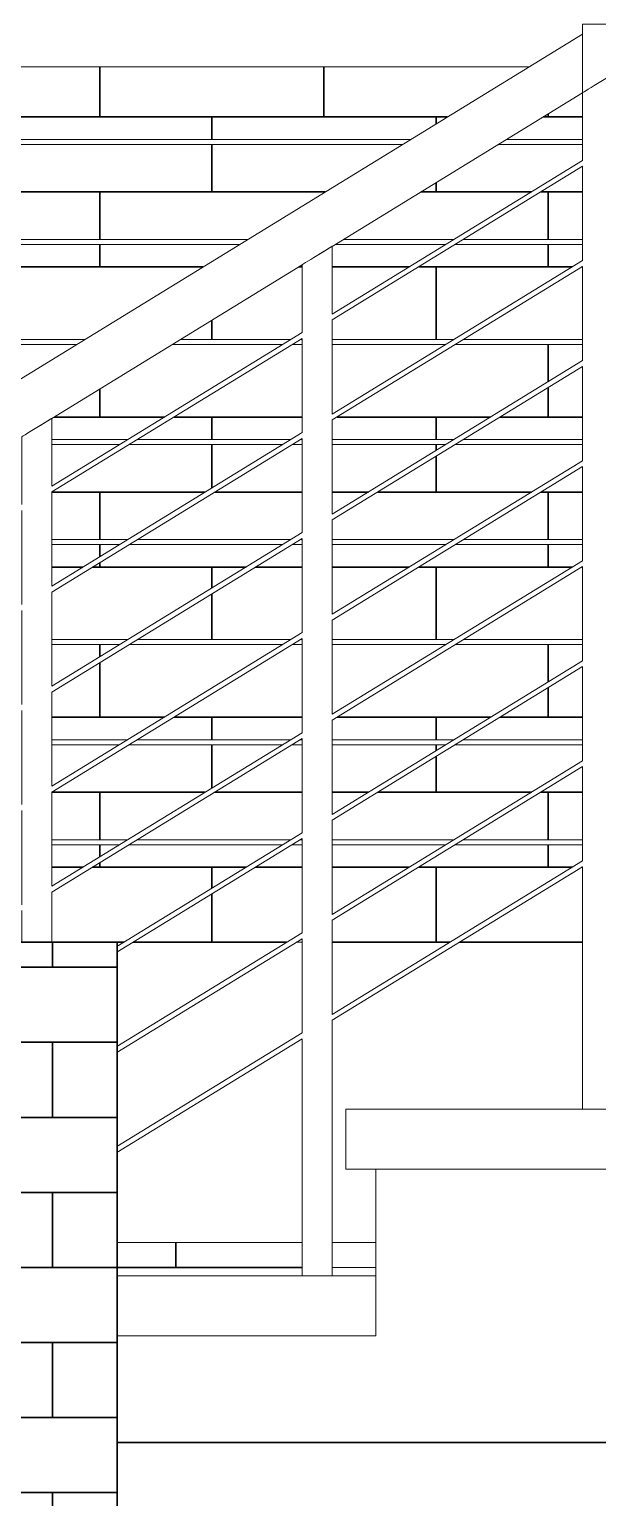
# Model space of a CAD drawing. Header units: metres. Extents: x 42 to 294, y -52 to 32.
# Drawn here: x 272.93 to 273.497, y 21.937 to 23.404 of the extents above; entities that cross this region are included whole.
import ezdxf

# ---------------------------------------------------------------- set-up
doc = ezdxf.new("R2010")
doc.units = ezdxf.units.M
doc.header["$LTSCALE"] = 0.15
for name, color, linetype, lineweight in [('A-DOORSYM', 1, 'Continuous', 9), ('A-FLORHRM', 1, 'Continuous', 9), ('A-FLOROTM', 6, 'Continuous', 13), ('A-FLORSTM', 2, 'Continuous', 9), ('A-WALL', 2, 'Continuous', 30)]:
    doc.layers.add(name, color=color, linetype=linetype, lineweight=lineweight)
pattern_1 = [(360, (271.99214, 22.491775), (2e-17, 0.075), []), (90, (271.99214, 22.49177), (-0.112, 0.075), [0.075, -0.075])]

# ---------------------------------------------------------------- blocks, each defined once
blk = doc.blocks.new('Puerta de 1 hoja - 80 x 210 cm-28-Este')
at = {"layer": 'A-DOORSYM'}
for p, q in [((0.4443, 22.375), (0.5467, 22.375)), ((0.5563, 22.375), (0.6193, 22.375)), ((1.0693, 22.375), (1.2543, 22.375)), ((1.2843, 22.375), (1.3279, 22.375)), ((0.5193, 22.2582), (0.5193, 22.3)), ((0.5193, 22.3), (0.5874, 22.3)), ((0.597, 22.3), (0.6193, 22.3)), ((0.6193, 22.265), (0.5543, 22.265)), ((0.5543, 22.265), (0.5543, 22.2)), ((0.5193, 22.2), (0.5193, 22.2523))]:
    blk.add_line(p, q, dxfattribs=at)
blk = doc.blocks.new('Escalera - Escaleras-27-Este')
at = {"layer": 'A-FLORSTM'}
for p, q in [((1.2979, 22.5333), (1.5693, 22.5333)), ((1.2979, 22.5333), (1.2979, 22.4733)), ((1.5693, 22.4733), (1.2979, 22.4733)), ((1.3279, 22.4733), (1.3279, 22.3667)), ((1.5693, 22.4), (1.5693, 22.2)), ((1.0693, 22.3667), (1.3279, 22.3667)), ((1.3279, 22.3667), (1.3279, 22.3067)), ((1.3279, 22.3067), (1.0693, 22.3067))]:
    blk.add_line(p, q, dxfattribs=at)
blk = doc.blocks.new('Barandilla - 30 mm-1-Este')
at = {"layer": 'A-FLORHRM'}
for p, q in [((1.5643, 23.4999), (1.5643, 23.5676)), ((1.5343, 23.5492), (1.5343, 23.4814)), ((1.5643, 23.3999), (1.5643, 23.494)), ((1.5343, 23.4756), (1.5343, 23.3814)), ((1.5643, 23.2999), (1.5643, 23.394)), ((1.5343, 23.3756), (1.5343, 23.2814)), ((1.5643, 23.1999), (1.5643, 23.294)), ((1.5343, 23.2756), (1.5343, 23.1814)), ((1.5643, 23.0999), (1.5643, 23.194)), ((1.5343, 23.1756), (1.5343, 23.0814)), ((1.5643, 22.9999), (1.5643, 23.094)), ((1.5343, 23.0756), (1.5343, 22.9814)), ((1.5643, 22.8999), (1.5643, 22.994)), ((1.5343, 22.9756), (1.5343, 22.8814)), ((1.5643, 22.7999), (1.5643, 22.894)), ((1.5343, 22.8756), (1.5343, 22.7814)), ((1.5643, 22.5333), (1.5643, 22.794)), ((1.5343, 22.7756), (1.5343, 22.5333))]:
    blk.add_line(p, q, dxfattribs=at)
for points in [[(1.5493, 23.5584), (1.546, 23.5563), (1.5428, 23.5544), (1.54, 23.5526), (1.5376, 23.5512), (1.5358, 23.5501), (1.5347, 23.5494), (1.5343, 23.5492)], [(1.5643, 23.5676), (1.564, 23.5674), (1.5629, 23.5667), (1.5611, 23.5656), (1.5587, 23.5641), (1.5559, 23.5624), (1.5527, 23.5604), (1.5493, 23.5584)]]:
    blk.add_lwpolyline(points, dxfattribs=at)
blk = doc.blocks.new('Barandilla - 30 mm-2-Este')
at = {"layer": 'A-FLORHRM'}
for p, q in [((1.2843, 23.3279), (1.2843, 23.3957)), ((1.2543, 23.3772), (1.2543, 23.3095)), ((1.2843, 23.2279), (1.2843, 23.3221)), ((1.2543, 23.3036), (1.2543, 23.2095)), ((1.2843, 23.1279), (1.2843, 23.2221)), ((1.2543, 23.2036), (1.2543, 23.1095)), ((1.2843, 23.0279), (1.2843, 23.1221)), ((1.2543, 23.1036), (1.2543, 23.0095)), ((1.2843, 22.9279), (1.2843, 23.0221)), ((1.2543, 23.0036), (1.2543, 22.9095)), ((1.2843, 22.8279), (1.2843, 22.9221)), ((1.2543, 22.9036), (1.2543, 22.8095)), ((1.2843, 22.7279), (1.2843, 22.8221)), ((1.2543, 22.8036), (1.2543, 22.7095)), ((1.2843, 22.6279), (1.2843, 22.7221)), ((1.2543, 22.7036), (1.2543, 22.6095)), ((1.2843, 22.3667), (1.2843, 22.6221)), ((1.2543, 22.6036), (1.2543, 22.3667))]:
    blk.add_line(p, q, dxfattribs=at)
for points in [[(1.2843, 23.3957), (1.284, 23.3954), (1.2829, 23.3948), (1.2811, 23.3937), (1.2787, 23.3922), (1.2759, 23.3904), (1.2727, 23.3885), (1.2693, 23.3865)], [(1.2693, 23.3865), (1.266, 23.3844), (1.2628, 23.3825), (1.26, 23.3807), (1.2576, 23.3793), (1.2558, 23.3782), (1.2547, 23.3775), (1.2543, 23.3772)]]:
    blk.add_lwpolyline(points, dxfattribs=at)
blk = doc.blocks.new('Barandilla - 30 mm-3-Este')
at = {"layer": 'A-FLORHRM'}
for p, q in [((1.0043, 23.156), (1.0043, 23.2237)), ((0.9743, 23.2053), (0.9743, 23.1376)), ((1.0043, 23.056), (1.0043, 23.1501)), ((0.9743, 23.1317), (0.9743, 23.0376)), ((1.0043, 22.956), (1.0043, 23.0501)), ((0.9743, 23.0317), (0.9743, 22.9376)), ((1.0043, 22.856), (1.0043, 22.9501)), ((0.9743, 22.9317), (0.9743, 22.8376)), ((1.0043, 22.756), (1.0043, 22.8501)), ((0.9743, 22.8317), (0.9743, 22.7376)), ((1.0043, 22.7), (1.0043, 22.7501)), ((0.9743, 22.7317), (0.9743, 22.7))]:
    blk.add_line(p, q, dxfattribs=at)
for points in [[(1.0043, 23.2237), (1.004, 23.2235), (1.0029, 23.2228), (1.0011, 23.2217), (0.9987, 23.2203), (0.9959, 23.2185), (0.9927, 23.2166), (0.9893, 23.2145)], [(0.9893, 23.2145), (0.986, 23.2125), (0.9828, 23.2105), (0.98, 23.2088), (0.9776, 23.2073), (0.9758, 23.2062), (0.9747, 23.2055), (0.9743, 23.2053)]]:
    blk.add_lwpolyline(points, dxfattribs=at)
blk = doc.blocks.new('Barandilla - 30 mm-0-Este')
at = {"layer": 'A-FLORHRM'}
for p, q in [((1.5493, 23.6177), (1.5343, 23.6177)), ((1.5343, 23.6177), (1.5343, 23.5492)), ((1.5643, 23.6177), (1.5493, 23.6177)), ((1.5643, 23.5676), (1.5643, 23.6177)), ((1.5643, 23.4999), (1.5643, 23.5676)), ((1.5343, 23.5492), (1.5343, 23.4814)), ((1.5643, 23.3999), (1.5643, 23.494)), ((1.5343, 23.4756), (1.5343, 23.3814)), ((1.5643, 23.2999), (1.5643, 23.394)), ((1.5343, 23.3756), (1.5343, 23.2814)), ((1.5643, 23.1999), (1.5643, 23.294)), ((1.5343, 23.2756), (1.5343, 23.1814)), ((1.5643, 23.0999), (1.5643, 23.194)), ((1.5343, 23.1756), (1.5343, 23.0814)), ((1.5643, 22.9999), (1.5643, 23.094)), ((1.5343, 23.0756), (1.5343, 22.9814)), ((1.5643, 22.8999), (1.5643, 22.994)), ((1.5343, 22.9756), (1.5343, 22.8814)), ((1.5643, 22.7999), (1.5643, 22.894)), ((1.5343, 22.8756), (1.5343, 22.7814)), ((1.5643, 22.5333), (1.5643, 22.794)), ((1.5343, 22.7756), (1.5343, 22.5333))]:
    blk.add_line(p, q, dxfattribs=at)
blk = doc.blocks.new('Barandilla - Barandilla-26-Este')
at = {"layer": 'A-FLORHRM'}
for p, q in [((1.5343, 23.6078), (-0.7584, 22.2)), ((1.2842, 23.3956), (1.5343, 23.5492)), ((1.5343, 23.4814), (1.2843, 23.3279)), ((1.2843, 23.3221), (1.5343, 23.4756)), ((1.2763, 23.3907), (1.2793, 23.3926)), ((1.2793, 23.3926), (1.2817, 23.394)), ((1.2817, 23.394), (1.2834, 23.3951)), ((1.2834, 23.3951), (1.2842, 23.3956)), ((1.2693, 23.3865), (1.2729, 23.3887)), ((1.2729, 23.3887), (1.2763, 23.3907)), ((1.5343, 23.3814), (1.2843, 23.2279)), ((1.0042, 23.2237), (1.2543, 23.3772)), ((1.2843, 23.2221), (1.5343, 23.3756)), ((1.2543, 23.3095), (1.0043, 23.156)), ((1.0043, 23.1501), (1.2543, 23.3036)), ((1.5343, 23.2814), (1.2843, 23.1279)), ((1.2843, 23.1221), (1.5343, 23.2756)), ((0.9893, 23.2145), (0.9929, 23.2167)), ((0.9929, 23.2167), (0.9963, 23.2188)), ((0.9963, 23.2188), (0.9993, 23.2206)), ((0.9993, 23.2206), (1.0017, 23.2221)), ((1.0017, 23.2221), (1.0034, 23.2231)), ((1.0034, 23.2231), (1.0042, 23.2237)), ((1.2543, 23.2095), (1.0043, 23.056)), ((1.0043, 23.0501), (1.2543, 23.2036)), ((1.5343, 23.1814), (1.2843, 23.0279)), ((1.2843, 23.0221), (1.5343, 23.1756)), ((1.2543, 23.1095), (1.0043, 22.956)), ((1.0043, 22.9501), (1.2543, 23.1036)), ((1.5343, 23.0814), (1.2843, 22.9279)), ((1.2843, 22.9221), (1.5343, 23.0756)), ((1.2543, 23.0095), (1.0043, 22.856)), ((1.0043, 22.8501), (1.2543, 23.0036)), ((1.5343, 22.9814), (1.2843, 22.8279)), ((1.2843, 22.8221), (1.5343, 22.9756)), ((1.2543, 22.9095), (1.0043, 22.756)), ((1.0043, 22.7501), (1.2543, 22.9036)), ((1.5343, 22.8814), (1.2843, 22.7279)), ((1.2843, 22.7221), (1.5343, 22.8756)), ((1.2543, 22.8095), (1.0693, 22.6959)), ((1.0693, 22.69), (1.2543, 22.8036)), ((1.5343, 22.7814), (1.2843, 22.6279)), ((1.2843, 22.6221), (1.5343, 22.7756)), ((1.2543, 22.7095), (1.0693, 22.5959)), ((1.0693, 22.59), (1.2543, 22.7036)), ((1.2543, 22.6095), (1.0693, 22.4959)), ((1.0693, 22.49), (1.2543, 22.6036))]:
    blk.add_line(p, q, dxfattribs=at)
for name in ['Barandilla - 30 mm-0-Este', 'Barandilla - 30 mm-1-Este', 'Barandilla - 30 mm-2-Este', 'Barandilla - 30 mm-3-Este']:
    blk.add_blockref(name, (0, 0), dxfattribs=at)
blk = doc.blocks.new('Barandilla - Barandilla-15-Este')
at = {"layer": 'A-FLORHRM'}
for p, q in [((-0.0807, 23.575), (1.4809, 23.575)), ((1.3628, 23.5025), (-0.0807, 23.5025)), ((-0.0807, 23.4975), (1.3546, 23.4975)), ((1.4502, 23.4975), (1.5343, 23.4975)), ((1.5343, 23.5025), (1.4583, 23.5025)), ((1.1999, 23.4025), (-0.0807, 23.4025)), ((-0.0807, 23.3975), (1.1918, 23.3975)), ((1.2873, 23.3975), (1.3976, 23.3975)), ((1.4058, 23.4025), (1.2955, 23.4025)), ((1.4072, 23.3975), (1.5343, 23.3975)), ((1.5343, 23.4025), (1.4153, 23.4025)), ((1.0371, 23.3025), (-0.0807, 23.3025)), ((-0.0807, 23.2975), (1.0289, 23.2975)), ((1.1245, 23.2975), (1.2348, 23.2975)), ((1.2429, 23.3025), (1.1326, 23.3025)), ((1.2443, 23.2975), (1.2543, 23.2975)), ((1.2543, 23.3025), (1.2525, 23.3025)), ((1.4058, 23.3025), (1.2843, 23.3025)), ((1.2843, 23.2975), (1.3976, 23.2975)), ((1.4072, 23.2975), (1.5343, 23.2975)), ((1.5343, 23.3025), (1.4153, 23.3025)), ((1.0801, 23.2025), (1.0043, 23.2025)), ((1.2429, 23.2025), (1.0896, 23.2025)), ((1.2543, 23.2025), (1.2525, 23.2025)), ((1.4058, 23.2025), (1.2843, 23.2025)), ((1.5343, 23.2025), (1.4153, 23.2025)), ((1.0043, 23.1975), (1.0719, 23.1975)), ((1.0815, 23.1975), (1.2348, 23.1975)), ((1.2443, 23.1975), (1.2543, 23.1975)), ((1.2843, 23.1975), (1.3976, 23.1975)), ((1.4072, 23.1975), (1.5343, 23.1975)), ((1.0801, 23.1025), (1.0043, 23.1025)), ((1.2429, 23.1025), (1.0896, 23.1025)), ((1.2543, 23.1025), (1.2525, 23.1025)), ((1.4058, 23.1025), (1.2843, 23.1025)), ((1.5343, 23.1025), (1.4153, 23.1025)), ((1.0043, 23.0975), (1.0719, 23.0975)), ((1.0815, 23.0975), (1.2348, 23.0975)), ((1.2443, 23.0975), (1.2543, 23.0975)), ((1.2843, 23.0975), (1.3976, 23.0975)), ((1.4072, 23.0975), (1.5343, 23.0975)), ((1.0801, 23.0025), (1.0043, 23.0025)), ((1.0043, 22.9975), (1.0719, 22.9975)), ((1.0815, 22.9975), (1.2348, 22.9975)), ((1.2429, 23.0025), (1.0896, 23.0025)), ((1.2443, 22.9975), (1.2543, 22.9975)), ((1.2543, 23.0025), (1.2525, 23.0025)), ((1.4058, 23.0025), (1.2843, 23.0025)), ((1.2843, 22.9975), (1.3976, 22.9975)), ((1.4072, 22.9975), (1.5343, 22.9975)), ((1.5343, 23.0025), (1.4153, 23.0025)), ((1.0801, 22.9025), (1.0043, 22.9025)), ((1.0043, 22.8975), (1.0719, 22.8975)), ((1.0815, 22.8975), (1.2348, 22.8975)), ((1.2429, 22.9025), (1.0896, 22.9025)), ((1.2443, 22.8975), (1.2543, 22.8975)), ((1.2543, 22.9025), (1.2525, 22.9025)), ((1.4058, 22.9025), (1.2843, 22.9025)), ((1.2843, 22.8975), (1.3976, 22.8975)), ((1.4072, 22.8975), (1.5343, 22.8975)), ((1.5343, 22.9025), (1.4153, 22.9025)), ((1.0801, 22.8025), (1.0043, 22.8025)), ((1.0043, 22.7975), (1.0719, 22.7975)), ((1.0815, 22.7975), (1.2348, 22.7975)), ((1.2429, 22.8025), (1.0896, 22.8025)), ((1.2443, 22.7975), (1.2543, 22.7975)), ((1.2543, 22.8025), (1.2525, 22.8025)), ((1.4058, 22.8025), (1.2843, 22.8025)), ((1.2843, 22.7975), (1.3976, 22.7975)), ((1.4072, 22.7975), (1.5343, 22.7975)), ((1.5343, 22.8025), (1.4153, 22.8025))]:
    blk.add_line(p, q, dxfattribs=at)

msp = doc.modelspace()

# ---------------------------------------------------------------- hatches: boundary and pattern name
at = {"layer": 'A-WALL'}
h = msp.add_hatch(dxfattribs=at)
h.set_pattern_fill('FP1_10', color=256, style=0, pattern_type=2)
h.set_pattern_definition(pattern_1)
h.paths.add_polyline_path([(273.429, 23.3668), (272.0675, 23.3668), (272.0675, 23.2943), (273.3109, 23.2943)], flags=0)
h = msp.add_hatch(dxfattribs=at)
h.set_pattern_fill('FP1_10', color=256, style=0, pattern_type=2)
h.set_pattern_definition(pattern_1)
h.paths.add_polyline_path([(273.4065, 23.2943), (273.4825, 23.2943), (273.4825, 23.3409)], flags=0)
h = msp.add_hatch(dxfattribs=at)
h.set_pattern_fill('FP1_10', color=256, style=0, pattern_type=2)
h.set_pattern_definition(pattern_1)
h.paths.add_polyline_path([(273.3028, 23.2893), (272.0675, 23.2893), (272.0675, 23.1943), (273.1481, 23.1943)], flags=0)
h = msp.add_hatch(dxfattribs=at)
h.set_pattern_fill('FP1_10', color=256, style=0, pattern_type=2)
h.set_pattern_definition(pattern_1)
h.paths.add_polyline_path([(273.4825, 23.2893), (273.3983, 23.2893), (273.2436, 23.1943), (273.3539, 23.1943), (273.4825, 23.2732)], flags=0)
h = msp.add_hatch(dxfattribs=at)
h.set_pattern_fill('FP1_10', color=256, style=0, pattern_type=2)
h.set_pattern_definition(pattern_1)
h.paths.add_polyline_path([(273.3635, 23.1943), (273.4825, 23.1943), (273.4825, 23.2674)], flags=0)
h = msp.add_hatch(dxfattribs=at)
h.set_pattern_fill('FP1_10', color=256, style=0, pattern_type=2)
h.set_pattern_definition(pattern_1)
h.paths.add_polyline_path([(273.1399, 23.1893), (272.0675, 23.1893), (272.0675, 23.0943), (272.9852, 23.0943)], flags=0)
h = msp.add_hatch(dxfattribs=at)
h.set_pattern_fill('FP1_10', color=256, style=0, pattern_type=2)
h.set_pattern_definition(pattern_1)
h.paths.add_polyline_path([(273.3458, 23.1893), (273.2355, 23.1893), (273.2325, 23.1874), (273.2325, 23.1197)], flags=0)
h = msp.add_hatch(dxfattribs=at)
h.set_pattern_fill('FP1_10', color=256, style=0, pattern_type=2)
h.set_pattern_definition(pattern_1)
h.paths.add_polyline_path([(273.4825, 23.1893), (273.3553, 23.1893), (273.2325, 23.1138), (273.2325, 23.0943), (273.3539, 23.0943), (273.4825, 23.1732)], flags=0)
h = msp.add_hatch(dxfattribs=at)
h.set_pattern_fill('FP1_10', color=256, style=0, pattern_type=2)
h.set_pattern_definition(pattern_1)
h.paths.add_polyline_path([(273.0808, 23.0943), (273.1911, 23.0943), (273.2025, 23.1013), (273.2025, 23.169)], flags=0)
h = msp.add_hatch(dxfattribs=at)
h.set_pattern_fill('FP1_10', color=256, style=0, pattern_type=2)
h.set_pattern_definition(pattern_1)
h.paths.add_polyline_path([(273.3635, 23.0943), (273.4825, 23.0943), (273.4825, 23.1674)], flags=0)
h = msp.add_hatch(dxfattribs=at)
h.set_pattern_fill('FP1_10', color=256, style=0, pattern_type=2)
h.set_pattern_definition(pattern_1)
h.paths.add_polyline_path([(272.9771, 23.0893), (272.0675, 23.0893), (272.0675, 22.9943), (272.8223, 22.9943)], flags=0)
h = msp.add_hatch(dxfattribs=at)
h.set_pattern_fill('FP1_10', color=256, style=0, pattern_type=2)
h.set_pattern_definition(pattern_1)
h.paths.add_polyline_path([(273.1829, 23.0893), (273.0726, 23.0893), (272.9525, 23.0155), (272.9525, 22.9943), (273.0282, 22.9943)], flags=0)
h = msp.add_hatch(dxfattribs=at)
h.set_pattern_fill('FP1_10', color=256, style=0, pattern_type=2)
h.set_pattern_definition(pattern_1)
h.paths.add_polyline_path([(273.2025, 23.0893), (273.1925, 23.0893), (273.0378, 22.9943), (273.1911, 22.9943), (273.2025, 23.0013)], flags=0)
h = msp.add_hatch(dxfattribs=at)
h.set_pattern_fill('FP1_10', color=256, style=0, pattern_type=2)
h.set_pattern_definition(pattern_1)
h.paths.add_polyline_path([(273.4825, 23.0893), (273.3553, 23.0893), (273.2325, 23.0138), (273.2325, 22.9943), (273.3539, 22.9943), (273.4825, 23.0732)], flags=0)
h = msp.add_hatch(dxfattribs=at)
h.set_pattern_fill('FP1_10', color=256, style=0, pattern_type=2)
h.set_pattern_definition(pattern_1)
h.paths.add_polyline_path([(273.3635, 22.9943), (273.4825, 22.9943), (273.4825, 23.0674)], flags=0)
h = msp.add_hatch(dxfattribs=at)
h.set_pattern_fill('FP1_10', color=256, style=0, pattern_type=2)
h.set_pattern_definition(pattern_1)
h.paths.add_polyline_path([(273.1829, 22.9893), (273.0296, 22.9893), (272.9525, 22.9419), (272.9525, 22.8943), (273.0282, 22.8943)], flags=0)
h = msp.add_hatch(dxfattribs=at)
h.set_pattern_fill('FP1_10', color=256, style=0, pattern_type=2)
h.set_pattern_definition(pattern_1)
h.paths.add_polyline_path([(273.2025, 22.9893), (273.1925, 22.9893), (273.0378, 22.8943), (273.1911, 22.8943), (273.2025, 22.9013)], flags=0)
h = msp.add_hatch(dxfattribs=at)
h.set_pattern_fill('FP1_10', color=256, style=0, pattern_type=2)
h.set_pattern_definition(pattern_1)
h.paths.add_polyline_path([(273.3458, 22.9893), (273.2325, 22.9893), (273.2325, 22.9197)], flags=0)
h = msp.add_hatch(dxfattribs=at)
h.set_pattern_fill('FP1_10', color=256, style=0, pattern_type=2)
h.set_pattern_definition(pattern_1)
h.paths.add_polyline_path([(273.4825, 22.9893), (273.3553, 22.9893), (273.2325, 22.9138), (273.2325, 22.8943), (273.3539, 22.8943), (273.4825, 22.9732)], flags=0)
h = msp.add_hatch(dxfattribs=at)
h.set_pattern_fill('FP1_10', color=256, style=0, pattern_type=2)
h.set_pattern_definition(pattern_1)
h.paths.add_polyline_path([(273.3635, 22.8943), (273.4825, 22.8943), (273.4825, 22.9674)], flags=0)
h = msp.add_hatch(dxfattribs=at)
h.set_pattern_fill('FP1_10', color=256, style=0, pattern_type=2)
h.set_pattern_definition(pattern_1)
h.paths.add_polyline_path([(273.0201, 22.8893), (272.9525, 22.8893), (272.9525, 22.8478)], flags=0)
h = msp.add_hatch(dxfattribs=at)
h.set_pattern_fill('FP1_10', color=256, style=0, pattern_type=2)
h.set_pattern_definition(pattern_1)
h.paths.add_polyline_path([(273.1829, 22.8893), (273.0296, 22.8893), (272.9525, 22.8419), (272.9525, 22.7943), (273.0282, 22.7943)], flags=0)
h = msp.add_hatch(dxfattribs=at)
h.set_pattern_fill('FP1_10', color=256, style=0, pattern_type=2)
h.set_pattern_definition(pattern_1)
h.paths.add_polyline_path([(273.2025, 22.8893), (273.1925, 22.8893), (273.0378, 22.7943), (273.1911, 22.7943), (273.2025, 22.8013)], flags=0)
h = msp.add_hatch(dxfattribs=at)
h.set_pattern_fill('FP1_10', color=256, style=0, pattern_type=2)
h.set_pattern_definition(pattern_1)
h.paths.add_polyline_path([(273.3458, 22.8893), (273.2325, 22.8893), (273.2325, 22.8197)], flags=0)
h = msp.add_hatch(dxfattribs=at)
h.set_pattern_fill('FP1_10', color=256, style=0, pattern_type=2)
h.set_pattern_definition(pattern_1)
h.paths.add_polyline_path([(273.4825, 22.8893), (273.3553, 22.8893), (273.2325, 22.8138), (273.2325, 22.7943), (273.3539, 22.7943), (273.4825, 22.8732)], flags=0)
h = msp.add_hatch(dxfattribs=at)
h.set_pattern_fill('FP1_10', color=256, style=0, pattern_type=2)
h.set_pattern_definition(pattern_1)
h.paths.add_polyline_path([(273.3635, 22.7943), (273.4825, 22.7943), (273.4825, 22.8674)], flags=0)
h = msp.add_hatch(dxfattribs=at)
h.set_pattern_fill('FP1_10', color=256, style=0, pattern_type=2)
h.set_pattern_definition(pattern_1)
h.paths.add_polyline_path([(273.0201, 22.7893), (272.9525, 22.7893), (272.9525, 22.7478)], flags=0)
h = msp.add_hatch(dxfattribs=at)
h.set_pattern_fill('FP1_10', color=256, style=0, pattern_type=2)
h.set_pattern_definition(pattern_1)
h.paths.add_polyline_path([(273.1829, 22.7893), (273.0296, 22.7893), (272.9525, 22.7419), (272.9525, 22.6943), (273.0282, 22.6943)], flags=0)
h = msp.add_hatch(dxfattribs=at)
h.set_pattern_fill('FP1_10', color=256, style=0, pattern_type=2)
h.set_pattern_definition(pattern_1)
h.paths.add_polyline_path([(273.2025, 22.7893), (273.1925, 22.7893), (273.0378, 22.6943), (273.1911, 22.6943), (273.2025, 22.7013)], flags=0)
h = msp.add_hatch(dxfattribs=at)
h.set_pattern_fill('FP1_10', color=256, style=0, pattern_type=2)
h.set_pattern_definition(pattern_1)
h.paths.add_polyline_path([(273.4825, 22.7893), (273.3553, 22.7893), (273.2325, 22.7138), (273.2325, 22.6943), (273.3539, 22.6943), (273.4825, 22.7732)], flags=0)
h = msp.add_hatch(dxfattribs=at)
h.set_pattern_fill('FP1_10', color=256, style=0, pattern_type=2)
h.set_pattern_definition(pattern_1)
h.paths.add_polyline_path([(273.3635, 22.6943), (273.4825, 22.6943), (273.4825, 22.7674)], flags=0)
h = msp.add_hatch(dxfattribs=at)
h.set_pattern_fill('FP1_10', color=256, style=0, pattern_type=2)
h.set_pattern_definition(pattern_1)
h.paths.add_polyline_path([(273.1829, 22.6893), (273.0296, 22.6893), (272.9525, 22.6419), (272.9525, 22.5943), (273.0282, 22.5943)], flags=0)
h = msp.add_hatch(dxfattribs=at)
h.set_pattern_fill('FP1_10', color=256, style=0, pattern_type=2)
h.set_pattern_definition(pattern_1)
h.paths.add_polyline_path([(273.2025, 22.6893), (273.1925, 22.6893), (273.0378, 22.5943), (273.1911, 22.5943), (273.2025, 22.6013)], flags=0)
h = msp.add_hatch(dxfattribs=at)
h.set_pattern_fill('FP1_10', color=256, style=0, pattern_type=2)
h.set_pattern_definition(pattern_1)
h.paths.add_polyline_path([(273.3458, 22.6893), (273.2325, 22.6893), (273.2325, 22.6197)], flags=0)
h = msp.add_hatch(dxfattribs=at)
h.set_pattern_fill('FP1_10', color=256, style=0, pattern_type=2)
h.set_pattern_definition(pattern_1)
h.paths.add_polyline_path([(273.4825, 22.6893), (273.3553, 22.6893), (273.2325, 22.6138), (273.2325, 22.5943), (273.3539, 22.5943), (273.4825, 22.6732)], flags=0)
h = msp.add_hatch(dxfattribs=at)
h.set_pattern_fill('FP1_10', color=256, style=0, pattern_type=2)
h.set_pattern_definition(pattern_1)
h.paths.add_polyline_path([(273.3635, 22.5943), (273.4825, 22.5943), (273.4825, 22.6674)], flags=0)
h = msp.add_hatch(dxfattribs=at)
h.set_pattern_fill('FP1_10', color=256, style=0, pattern_type=2)
h.set_pattern_definition(pattern_1)
h.paths.add_polyline_path([(273.0201, 22.5893), (272.9525, 22.5893), (272.9525, 22.5478)], flags=0)
h = msp.add_hatch(dxfattribs=at)
h.set_pattern_fill('FP1_10', color=256, style=0, pattern_type=2)
h.set_pattern_definition(pattern_1)
h.paths.add_polyline_path([(273.1829, 22.5893), (273.0296, 22.5893), (272.9525, 22.5419), (272.9525, 22.4918), (273.0241, 22.4918)], flags=0)
h = msp.add_hatch(dxfattribs=at)
h.set_pattern_fill('FP1_10', color=256, style=0, pattern_type=2)
h.set_pattern_definition(pattern_1)
h.paths.add_polyline_path([(273.2025, 22.5893), (273.1925, 22.5893), (273.0337, 22.4918), (273.187, 22.4918), (273.2025, 22.5013)], flags=0)
h = msp.add_hatch(dxfattribs=at)
h.set_pattern_fill('FP1_10', color=256, style=0, pattern_type=2)
h.set_pattern_definition(pattern_1)
h.paths.add_polyline_path([(273.3458, 22.5893), (273.2325, 22.5893), (273.2325, 22.5197)], flags=0)
h = msp.add_hatch(dxfattribs=at)
h.set_pattern_fill('FP1_10', color=256, style=0, pattern_type=2)
h.set_pattern_definition(pattern_1)
h.paths.add_polyline_path([(273.4825, 22.5893), (273.3553, 22.5893), (273.2325, 22.5138), (273.2325, 22.4918), (273.3498, 22.4918), (273.4825, 22.5732)], flags=0)
h = msp.add_hatch(dxfattribs=at)
h.set_pattern_fill('FP1_10', color=256, style=0, pattern_type=2)
h.set_pattern_definition(pattern_1)
h.paths.add_polyline_path([(273.4825, 22.5674), (273.3594, 22.4918), (273.4825, 22.4918)], flags=0)
h = msp.add_hatch(dxfattribs=at)
h.set_pattern_fill('FP1_14', color=256, style=0, pattern_type=2)
h.set_pattern_definition([(360, (272.61714, 19.991775), (2e-17, 0.075), []), (90, (272.61714, 19.99177), (-0.112, 0.075), [0.075, -0.075])])
h.paths.add_polyline_path([(273.0175, 22.4918), (272.9175, 22.4918), (272.9175, 21.4872), (273.0175, 21.4872)], flags=0)
h = msp.add_hatch(dxfattribs=at)
h.set_pattern_fill('FP1_9', color=256, style=0, pattern_type=2)
h.set_pattern_definition([(180, (275.09214, 19.991775), (-3e-17, -0.075), []), (270, (275.09214, 19.99177), (0.112, -0.075), [0.075, -0.075])])
h.paths.add_polyline_path([(273.2025, 22.1918), (273.0175, 22.1918), (273.0175, 22.1668), (273.2025, 22.1668)], flags=0)

# ---------------------------------------------------------------- linework, layer by layer
at = {"layer": 'A-FLOROTM'}
for p, q in [((273.0175, 22.4918), (273.0241, 22.4918)), ((273.0337, 22.4918), (273.187, 22.4918)), ((273.1965, 22.4918), (273.2025, 22.4918)), ((273.2325, 22.4918), (273.3498, 22.4918)), ((273.3594, 22.4918), (273.4825, 22.4918)), ((273.2025, 22.1918), (273.0175, 22.1918)), ((273.2761, 22.1918), (273.2325, 22.1918))]:
    msp.add_line(p, q, dxfattribs=at)
at = {"layer": 'A-WALL'}
for p, q in [((273.0175, 22.4918), (272.5675, 22.4918)), ((273.0175, 22.4918), (273.0175, 21.4872)), ((274.8275, 21.9918), (273.0175, 21.9918))]:
    msp.add_line(p, q, dxfattribs=at)

# ---------------------------------------------------------------- block references
at = {"layer": 'A-DOORSYM'}
msp.add_blockref('Puerta de 1 hoja - 80 x 210 cm-28-Este', (271.9481, -0.2082), dxfattribs=at)
at = {"layer": 'A-FLORHRM'}
for name in ['Barandilla - Barandilla-15-Este', 'Barandilla - Barandilla-26-Este']:
    msp.add_blockref(name, (271.9481, -0.2082), dxfattribs=at)
at = {"layer": 'A-FLORSTM'}
msp.add_blockref('Escalera - Escaleras-27-Este', (271.9481, -0.2082), dxfattribs=at)

doc.saveas('drawing.dxf')
